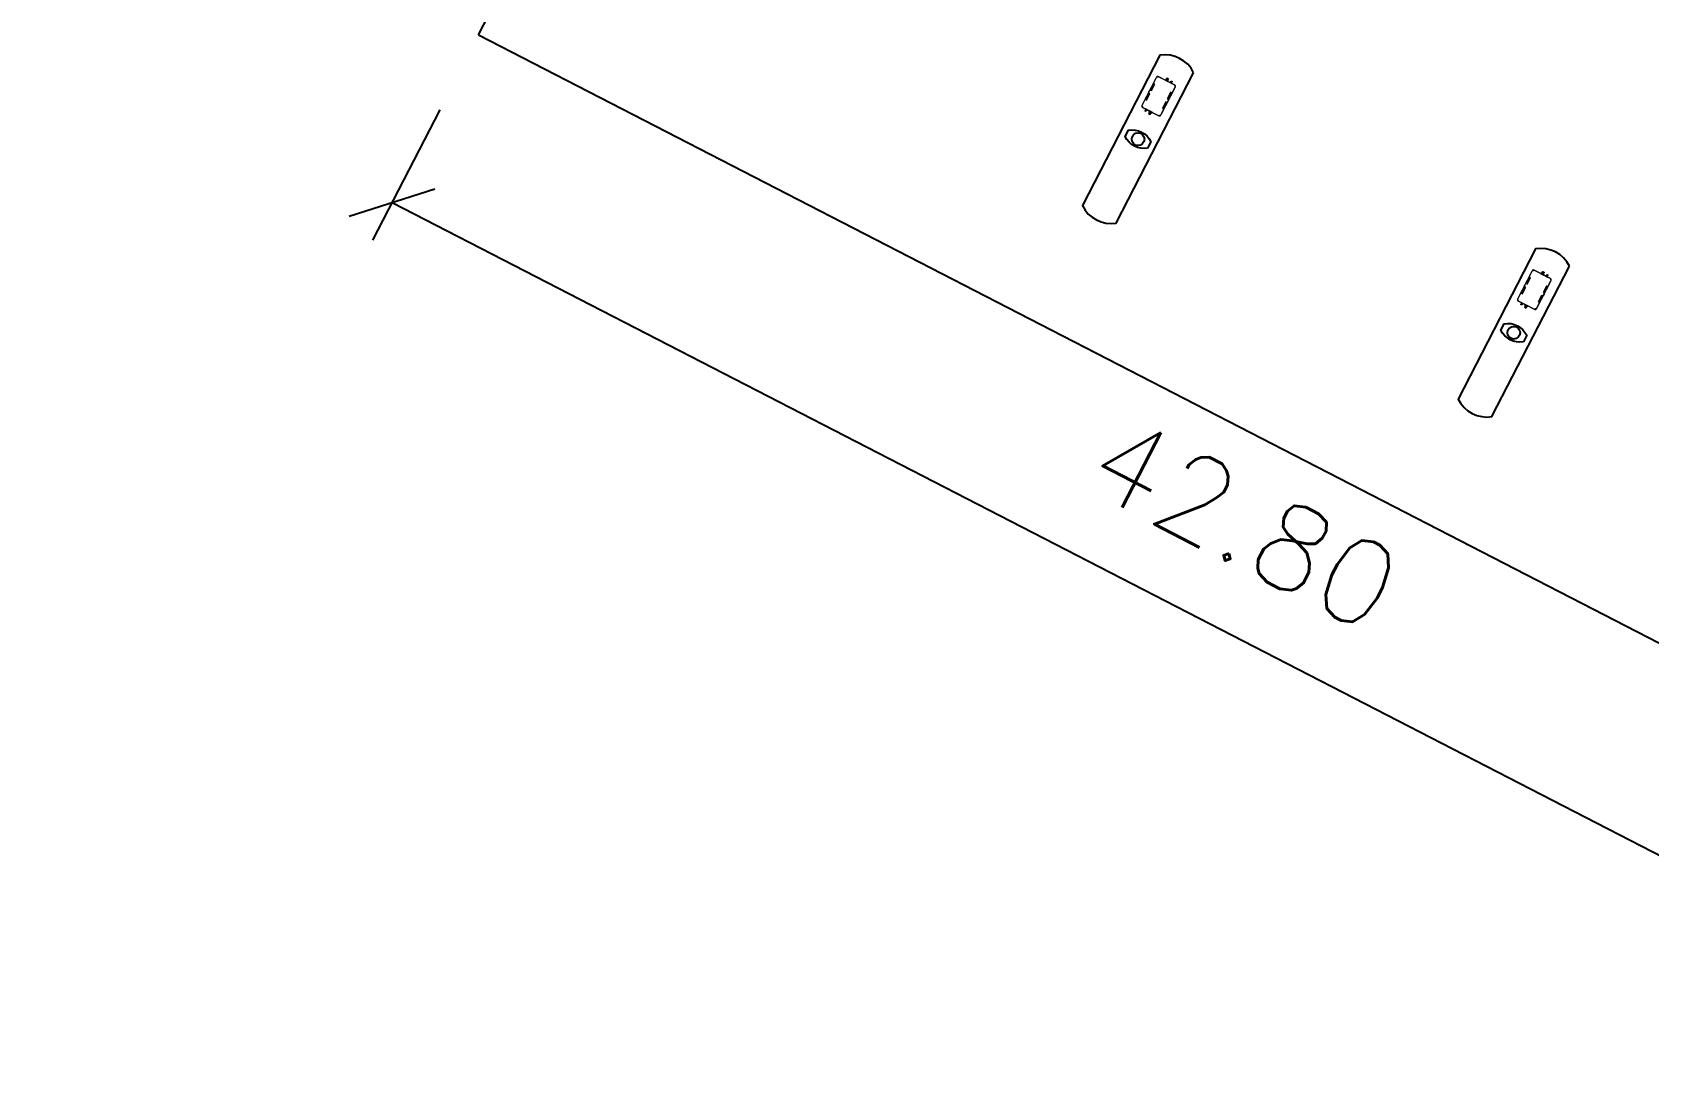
# Model space of a CAD drawing. Header units: millimetres. Extents: x 272118 to 273910, y 9581933 to 9583029.
# Drawn here: x 272735.68 to 272773.92, y 9582909.13 to 9582934.1 of the extents above; entities that cross this region are included whole.
import ezdxf

# ---------------------------------------------------------------- set-up
doc = ezdxf.new("R2010")
doc.units = ezdxf.units.MM
doc.header["$PDMODE"] = 35
for name, color, linetype in [('ARQ-COTAS', 30, 'Continuous'), ('ARQ-ESTRUTURA', 6, 'Continuous'), ('ARQ-PENA-01', 1, 'Continuous'), ('ARQ-PENA-02', 2, 'Continuous'), ('ARQ-PENA-FINA-CINZA', 8, 'Continuous')]:
    doc.layers.add(name, color=color, linetype=linetype)
doc.styles.add('Romans_Anot', font='romans.shx')
doc.dimstyles.new('Escala 1-100', dxfattribs={"dimscale": 10, "dimtxt": 0.2, "dimasz": 0.15, "dimexe": 0.1, "dimexo": 0.2, "dimgap": 0.15, "dimtad": 1, "dimzin": 4, "dimdsep": 46, "dimtxsty": 'Romans_Anot', "dimblk": 'OBLIQUE', "dimcen": 0.25, "dimclrd": 256, "dimclre": 256, "dimclrt": 2, "dimaunit": 1, "dimadec": 3, "dimazin": 0, "dimtfac": 1, "dimtix": 1, "dimtmove": 2, "dimatfit": 3, "dimfxl": 0, "dimlwd": -1, "dimlwe": -1, "dimarcsym": 0})
doc.dimstyles.new('Escala 1-1000', dxfattribs={"dimscale": 15, "dimtxt": 0.2, "dimasz": 0.15, "dimexe": 0.1, "dimexo": 0.2, "dimgap": 0.15, "dimtad": 1, "dimzin": 4, "dimdsep": 46, "dimtxsty": 'Romans_Anot', "dimblk": 'OBLIQUE', "dimcen": 0.25, "dimse1": 1, "dimse2": 1, "dimsd1": 1, "dimsd2": 1, "dimclrd": 256, "dimclre": 256, "dimclrt": 2, "dimaunit": 1, "dimadec": 3, "dimazin": 0, "dimtfac": 1, "dimtix": 1, "dimtmove": 2, "dimatfit": 3, "dimfxl": 0, "dimlwd": -1, "dimlwe": -1, "dimarcsym": 0})

# ---------------------------------------------------------------- blocks, each defined once
blk = doc.blocks.new('BOMBA SUPERIOR')
at = {"layer": 'ARQ-PENA-FINA-CINZA', "lineweight": 5}
for p, q in [((807.347, 416.101), (807.346, 416.098)), ((807.346, 416.098), (807.346, 416.094)), ((807.346, 416.094), (807.346, 415.654)), ((807.346, 416.083), (807.346, 416.084)), ((807.346, 416.084), (807.348, 416.084)), ((807.347, 416.083), (807.346, 416.083)), ((807.348, 416.105), (807.347, 416.103)), ((807.347, 416.103), (807.347, 416.102)), ((807.347, 416.102), (807.347, 416.101)), ((807.349, 416.108), (807.348, 416.105)), ((807.348, 416.084), (807.348, 415.664)), ((807.35, 416.109), (807.349, 416.108)), ((807.351, 416.11), (807.35, 416.109)), ((807.353, 416.112), (807.351, 416.11)), ((807.354, 416.114), (807.353, 416.112)), ((807.355, 416.115), (807.354, 416.114)), ((807.356, 416.116), (807.355, 416.115)), ((807.358, 416.118), (807.356, 416.116)), ((807.36, 416.119), (807.358, 416.118)), ((807.361, 416.12), (807.36, 416.119)), ((807.361, 416.109), (807.36, 416.107)), ((807.36, 416.107), (807.361, 416.104)), ((807.362, 416.12), (807.361, 416.12)), ((807.363, 416.11), (807.361, 416.109)), ((807.361, 416.106), (807.361, 416.107)), ((807.361, 416.107), (807.363, 416.107)), ((807.361, 416.106), (807.361, 416.107)), ((807.363, 416.106), (807.361, 416.106)), ((807.361, 416.104), (807.363, 416.103)), ((807.364, 416.122), (807.362, 416.12)), ((807.365, 416.109), (807.363, 416.11)), ((807.364, 416.109), (807.363, 416.109)), ((807.363, 416.109), (807.363, 416.109)), ((807.363, 416.107), (807.363, 416.109)), ((807.363, 416.109), (807.364, 416.109)), ((807.363, 416.105), (807.363, 416.106)), ((807.363, 416.105), (807.363, 416.105)), ((807.363, 416.105), (807.364, 416.105)), ((807.364, 416.105), (807.363, 416.105)), ((807.363, 416.103), (807.365, 416.104)), ((807.367, 416.123), (807.364, 416.122)), ((807.364, 416.109), (807.364, 416.109)), ((807.364, 416.109), (807.364, 416.107)), ((807.364, 416.107), (807.365, 416.107)), ((807.365, 416.106), (807.364, 416.106)), ((807.364, 416.106), (807.364, 416.105)), ((807.364, 416.105), (807.364, 416.105)), ((807.367, 416.107), (807.365, 416.109)), ((807.365, 416.104), (807.367, 416.107)), ((807.365, 416.107), (807.365, 416.106)), ((807.365, 416.107), (807.365, 416.106)), ((807.368, 416.123), (807.367, 416.123)), ((807.372, 416.123), (807.368, 416.123)), ((807.375, 416.124), (807.372, 416.123)), ((807.376, 416.124), (807.375, 416.124)), ((807.386, 416.124), (807.376, 416.124)), ((807.386, 416.122), (808.126, 416.122)), ((807.387, 416.124), (808.125, 416.124)), ((807.715, 416.107), (807.543, 416.107)), ((807.543, 416.107), (807.543, 416.084)), ((807.543, 416.084), (807.715, 416.084)), ((807.715, 416.084), (807.715, 416.107)), ((807.742, 416.125), (807.745, 416.128)), ((807.742, 416.124), (807.745, 416.127)), ((807.743, 416.125), (807.742, 416.125)), ((807.742, 416.125), (807.742, 416.124)), ((807.745, 416.128), (807.767, 416.128)), ((807.745, 416.127), (807.767, 416.127)), ((807.767, 416.128), (807.77, 416.125)), ((807.767, 416.127), (807.77, 416.124)), ((807.77, 416.125), (807.769, 416.125)), ((807.77, 416.124), (807.77, 416.125)), ((807.968, 416.107), (807.797, 416.107)), ((807.797, 416.107), (807.797, 416.084)), ((807.797, 416.084), (807.968, 416.084)), ((807.968, 416.084), (807.968, 416.107)), ((808.136, 416.124), (808.126, 416.124)), ((808.137, 416.124), (808.136, 416.124)), ((808.14, 416.123), (808.137, 416.124)), ((808.143, 416.123), (808.14, 416.123)), ((808.144, 416.123), (808.143, 416.123)), ((808.147, 416.122), (808.144, 416.123)), ((808.146, 416.109), (808.145, 416.107)), ((808.145, 416.107), (808.146, 416.104)), ((808.149, 416.11), (808.146, 416.109)), ((808.146, 416.104), (808.149, 416.103)), ((808.15, 416.12), (808.147, 416.122)), ((808.148, 416.107), (808.147, 416.107)), ((808.147, 416.107), (808.147, 416.106)), ((808.147, 416.106), (808.147, 416.107)), ((808.147, 416.106), (808.148, 416.106)), ((808.149, 416.109), (808.148, 416.109)), ((808.148, 416.109), (808.148, 416.109)), ((808.148, 416.109), (808.148, 416.107)), ((808.148, 416.109), (808.149, 416.109)), ((808.148, 416.106), (808.148, 416.105)), ((808.148, 416.105), (808.148, 416.105)), ((808.148, 416.105), (808.149, 416.105)), ((808.149, 416.105), (808.148, 416.105)), ((808.151, 416.109), (808.149, 416.11)), ((808.15, 416.109), (808.149, 416.109)), ((808.149, 416.109), (808.149, 416.107)), ((808.149, 416.107), (808.15, 416.107)), ((808.15, 416.106), (808.149, 416.106)), ((808.149, 416.106), (808.149, 416.105)), ((808.149, 416.105), (808.15, 416.105)), ((808.149, 416.103), (808.151, 416.104)), ((808.151, 416.12), (808.15, 416.12)), ((808.15, 416.106), (808.15, 416.107)), ((808.15, 416.107), (808.15, 416.106)), ((808.152, 416.119), (808.151, 416.12)), ((808.152, 416.107), (808.151, 416.109)), ((808.151, 416.104), (808.152, 416.107)), ((808.154, 416.118), (808.152, 416.119)), ((808.156, 416.116), (808.154, 416.118)), ((808.157, 416.115), (808.156, 416.116)), ((808.158, 416.114), (808.157, 416.115)), ((808.159, 416.112), (808.158, 416.114)), ((808.161, 416.11), (808.159, 416.112)), ((808.162, 416.109), (808.161, 416.11)), ((808.162, 416.108), (808.162, 416.109)), ((808.163, 416.105), (808.162, 416.108)), ((808.164, 416.103), (808.163, 416.105)), ((808.165, 416.102), (808.164, 416.103)), ((808.164, 415.664), (808.164, 416.084)), ((808.164, 416.084), (808.166, 416.084)), ((808.165, 416.101), (808.165, 416.102)), ((808.165, 416.098), (808.165, 416.101)), ((808.165, 416.095), (808.165, 416.098)), ((808.166, 416.094), (808.165, 416.095)), ((808.165, 416.084), (808.165, 416.083)), ((808.165, 416.083), (808.166, 416.083)), ((808.166, 415.654), (808.166, 416.094)), ((807.283, 415.897), (807.282, 415.896)), ((807.282, 415.896), (807.282, 415.852)), ((807.283, 415.895), (807.282, 415.896)), ((807.282, 415.876), (807.283, 415.877)), ((807.282, 415.872), (807.283, 415.87)), ((807.282, 415.852), (807.283, 415.853)), ((807.282, 415.852), (807.283, 415.851)), ((807.32, 415.895), (807.283, 415.897)), ((807.283, 415.897), (807.283, 415.897)), ((807.32, 415.893), (807.283, 415.895)), ((807.283, 415.895), (807.283, 415.895)), ((807.283, 415.877), (807.283, 415.877)), ((807.283, 415.877), (807.31, 415.877)), ((807.283, 415.87), (807.283, 415.87)), ((807.283, 415.87), (807.31, 415.87)), ((807.283, 415.853), (807.32, 415.855)), ((807.283, 415.853), (807.283, 415.853)), ((807.283, 415.851), (807.32, 415.852)), ((807.283, 415.851), (807.283, 415.851)), ((807.295, 415.988), (807.296, 415.994)), ((807.296, 415.982), (807.295, 415.988)), ((807.295, 415.874), (807.295, 415.875)), ((807.295, 415.875), (807.311, 415.875)), ((807.295, 415.873), (807.295, 415.874)), ((807.311, 415.873), (807.295, 415.873)), ((807.295, 415.873), (807.295, 415.873)), ((807.295, 415.873), (807.295, 415.873)), ((807.296, 415.994), (807.3, 415.998)), ((807.3, 415.978), (807.296, 415.982)), ((807.3, 415.998), (807.304, 416.002)), ((807.304, 415.974), (807.3, 415.978)), ((807.304, 416.002), (807.31, 416.003)), ((807.31, 415.973), (807.304, 415.974)), ((807.31, 416.003), (807.327, 416.003)), ((807.327, 415.973), (807.31, 415.973)), ((807.321, 415.88), (807.312, 415.879)), ((807.312, 415.879), (807.312, 415.869)), ((807.312, 415.869), (807.312, 415.879)), ((807.312, 415.878), (807.312, 415.878)), ((807.312, 415.878), (807.312, 415.877)), ((807.312, 415.875), (807.312, 415.874)), ((807.312, 415.873), (807.312, 415.873)), ((807.312, 415.87), (807.312, 415.87)), ((807.312, 415.87), (807.312, 415.869)), ((807.312, 415.869), (807.313, 415.869)), ((807.321, 415.867), (807.312, 415.869)), ((807.321, 415.907), (807.32, 415.906)), ((807.32, 415.906), (807.321, 415.906)), ((807.32, 415.906), (807.32, 415.89)), ((807.32, 415.904), (807.32, 415.903)), ((807.321, 415.903), (807.32, 415.903)), ((807.32, 415.903), (807.321, 415.903)), ((807.321, 415.895), (807.32, 415.895)), ((807.32, 415.895), (807.321, 415.895)), ((807.32, 415.89), (807.321, 415.89)), ((807.321, 415.859), (807.32, 415.859)), ((807.32, 415.859), (807.32, 415.842)), ((807.32, 415.852), (807.32, 415.853)), ((807.32, 415.853), (807.321, 415.853)), ((807.321, 415.852), (807.32, 415.852)), ((807.321, 415.845), (807.32, 415.844)), ((807.32, 415.844), (807.321, 415.844)), ((807.32, 415.842), (807.32, 415.841)), ((807.32, 415.841), (807.321, 415.841)), ((807.323, 415.907), (807.321, 415.907)), ((807.321, 415.907), (807.321, 415.907)), ((807.321, 415.903), (807.321, 415.903)), ((807.321, 415.899), (807.322, 415.901)), ((807.321, 415.897), (807.321, 415.899)), ((807.321, 415.892), (807.321, 415.897)), ((807.321, 415.896), (807.321, 415.895)), ((807.321, 415.856), (807.321, 415.892)), ((807.321, 415.851), (807.321, 415.856)), ((807.321, 415.848), (807.321, 415.851)), ((807.322, 415.846), (807.321, 415.848)), ((807.321, 415.841), (807.321, 415.84)), ((807.321, 415.84), (807.322, 415.84)), ((807.322, 415.907), (807.342, 415.907)), ((807.322, 415.903), (807.323, 415.905)), ((807.322, 415.901), (807.322, 415.903)), ((807.322, 415.844), (807.322, 415.846)), ((807.323, 415.843), (807.322, 415.844)), ((807.342, 415.84), (807.322, 415.84)), ((807.322, 415.84), (807.323, 415.84)), ((807.323, 415.905), (807.324, 415.906)), ((807.323, 415.905), (807.323, 415.905)), ((807.323, 415.842), (807.323, 415.843)), ((807.324, 415.842), (807.323, 415.842)), ((807.324, 415.906), (807.342, 415.906)), ((807.342, 415.841), (807.324, 415.842)), ((807.327, 416.013), (807.327, 415.964)), ((807.346, 416.013), (807.327, 416.013)), ((807.327, 415.964), (807.346, 415.964)), ((807.346, 415.91), (807.338, 415.91)), ((807.338, 415.91), (807.338, 415.837)), ((807.338, 415.837), (807.346, 415.837)), ((807.343, 415.909), (807.342, 415.908)), ((807.342, 415.908), (807.342, 415.839)), ((807.342, 415.907), (807.342, 415.907)), ((807.342, 415.907), (807.342, 415.907)), ((807.342, 415.906), (807.342, 415.907)), ((807.342, 415.906), (807.342, 415.906)), ((807.342, 415.841), (807.342, 415.841)), ((807.342, 415.84), (807.342, 415.84)), ((807.342, 415.839), (807.342, 415.839)), ((807.342, 415.839), (807.343, 415.839)), ((807.344, 415.909), (807.343, 415.909)), ((807.343, 415.839), (807.344, 415.839)), ((807.344, 415.839), (807.344, 415.909)), ((807.344, 415.909), (807.346, 415.909)), ((807.344, 415.839), (807.346, 415.839)), ((807.346, 415.964), (807.346, 416.013)), ((807.346, 415.822), (807.346, 415.925)), ((807.346, 415.837), (807.346, 415.91)), ((807.346, 415.839), (807.346, 415.909)), ((807.346, 415.909), (807.346, 415.839)), ((807.346, 415.839), (807.346, 415.839)), ((807.346, 415.664), (807.346, 415.665)), ((807.346, 415.665), (807.347, 415.665)), ((807.348, 415.664), (807.346, 415.664)), ((807.716, 415.663), (807.544, 415.663)), ((807.544, 415.663), (807.544, 415.64)), ((807.716, 415.64), (807.716, 415.663)), ((807.968, 415.663), (807.796, 415.663)), ((807.796, 415.663), (807.796, 415.64)), ((807.968, 415.64), (807.968, 415.663)), ((808.166, 415.664), (808.164, 415.664)), ((808.166, 415.665), (808.165, 415.665)), ((808.165, 415.665), (808.165, 415.664)), ((808.166, 415.822), (808.166, 415.925)), ((808.166, 415.837), (808.166, 415.91)), ((808.166, 415.91), (808.173, 415.91)), ((808.166, 415.839), (808.166, 415.909)), ((808.166, 415.909), (808.166, 415.839)), ((808.167, 415.909), (808.166, 415.909)), ((808.167, 415.839), (808.166, 415.839)), ((808.166, 415.839), (808.166, 415.839)), ((808.173, 415.837), (808.166, 415.837)), ((808.184, 415.784), (808.166, 415.784)), ((808.166, 415.784), (808.166, 415.734)), ((808.166, 415.734), (808.184, 415.734)), ((808.167, 415.909), (808.168, 415.909)), ((808.167, 415.839), (808.167, 415.909)), ((808.168, 415.839), (808.167, 415.839)), ((808.168, 415.909), (808.169, 415.908)), ((808.169, 415.839), (808.168, 415.839)), ((808.169, 415.908), (808.169, 415.839)), ((808.17, 415.907), (808.169, 415.907)), ((808.169, 415.906), (808.169, 415.907)), ((808.17, 415.906), (808.169, 415.906)), ((808.169, 415.841), (808.17, 415.841)), ((808.169, 415.84), (808.17, 415.84)), ((808.169, 415.839), (808.169, 415.839)), ((808.19, 415.907), (808.17, 415.907)), ((808.17, 415.907), (808.17, 415.907)), ((808.188, 415.906), (808.17, 415.906)), ((808.17, 415.841), (808.188, 415.842)), ((808.17, 415.84), (808.19, 415.84)), ((808.173, 415.91), (808.173, 415.837)), ((808.184, 415.734), (808.184, 415.784)), ((808.184, 415.774), (808.201, 415.774)), ((808.201, 415.745), (808.184, 415.745)), ((808.188, 415.907), (808.19, 415.907)), ((808.188, 415.905), (808.188, 415.906)), ((808.189, 415.905), (808.188, 415.905)), ((808.188, 415.842), (808.189, 415.843)), ((808.188, 415.842), (808.188, 415.842)), ((808.19, 415.84), (808.188, 415.84)), ((808.19, 415.903), (808.189, 415.905)), ((808.189, 415.844), (808.19, 415.846)), ((808.189, 415.843), (808.189, 415.844)), ((808.19, 415.907), (808.191, 415.907)), ((808.19, 415.901), (808.19, 415.903)), ((808.19, 415.899), (808.19, 415.901)), ((808.191, 415.897), (808.19, 415.899)), ((808.19, 415.848), (808.191, 415.851)), ((808.19, 415.846), (808.19, 415.848)), ((808.191, 415.841), (808.19, 415.84)), ((808.19, 415.84), (808.19, 415.84)), ((808.191, 415.907), (808.192, 415.906)), ((808.191, 415.903), (808.192, 415.903)), ((808.192, 415.903), (808.191, 415.903)), ((808.191, 415.892), (808.191, 415.897)), ((808.191, 415.896), (808.191, 415.895)), ((808.191, 415.895), (808.192, 415.895)), ((808.191, 415.856), (808.191, 415.892)), ((808.192, 415.89), (808.191, 415.89)), ((808.191, 415.88), (808.199, 415.879)), ((808.191, 415.867), (808.199, 415.869)), ((808.191, 415.859), (808.192, 415.859)), ((808.191, 415.851), (808.191, 415.856)), ((808.191, 415.852), (808.192, 415.852)), ((808.191, 415.845), (808.192, 415.844)), ((808.192, 415.841), (808.191, 415.841)), ((808.192, 415.906), (808.192, 415.906)), ((808.192, 415.906), (808.192, 415.89)), ((808.192, 415.904), (808.192, 415.903)), ((808.192, 415.903), (808.192, 415.903)), ((808.192, 415.895), (808.228, 415.897)), ((808.192, 415.893), (808.228, 415.895)), ((808.192, 415.895), (808.192, 415.895)), ((808.192, 415.859), (808.192, 415.842)), ((808.228, 415.853), (808.192, 415.855)), ((808.192, 415.852), (808.192, 415.853)), ((808.192, 415.853), (808.192, 415.853)), ((808.192, 415.852), (808.228, 415.851)), ((808.192, 415.844), (808.192, 415.844)), ((808.192, 415.842), (808.192, 415.841)), ((808.199, 415.879), (808.199, 415.869)), ((808.199, 415.869), (808.199, 415.879)), ((808.2, 415.878), (808.199, 415.877)), ((808.199, 415.877), (808.199, 415.877)), ((808.199, 415.875), (808.2, 415.874)), ((808.2, 415.873), (808.199, 415.873)), ((808.199, 415.873), (808.199, 415.873)), ((808.199, 415.87), (808.199, 415.87)), ((808.199, 415.87), (808.2, 415.87)), ((808.199, 415.869), (808.2, 415.869)), ((808.2, 415.878), (808.2, 415.878)), ((808.216, 415.875), (808.2, 415.875)), ((808.2, 415.873), (808.216, 415.873)), ((808.2, 415.87), (808.2, 415.869)), ((808.228, 415.877), (808.201, 415.877)), ((808.228, 415.87), (808.201, 415.87)), ((808.201, 415.774), (808.207, 415.773)), ((808.207, 415.746), (808.201, 415.745)), ((808.207, 415.773), (808.212, 415.77)), ((808.212, 415.749), (808.207, 415.746)), ((808.212, 415.77), (808.215, 415.765)), ((808.215, 415.754), (808.212, 415.749)), ((808.215, 415.765), (808.216, 415.76)), ((808.216, 415.76), (808.215, 415.754)), ((808.217, 415.874), (808.216, 415.875)), ((808.216, 415.873), (808.216, 415.873)), ((808.216, 415.873), (808.217, 415.873)), ((808.217, 415.873), (808.217, 415.874)), ((808.228, 415.897), (808.229, 415.897)), ((808.228, 415.895), (808.229, 415.895)), ((808.229, 415.877), (808.228, 415.877)), ((808.229, 415.87), (808.228, 415.87)), ((808.229, 415.853), (808.228, 415.853)), ((808.228, 415.851), (808.229, 415.851)), ((808.229, 415.897), (808.23, 415.896)), ((808.229, 415.895), (808.23, 415.896)), ((808.23, 415.876), (808.229, 415.877)), ((808.23, 415.872), (808.229, 415.87)), ((808.23, 415.852), (808.229, 415.853)), ((808.229, 415.851), (808.23, 415.852)), ((808.23, 415.896), (808.23, 415.852)), ((807.346, 415.654), (807.346, 415.651)), ((807.346, 415.651), (807.347, 415.647)), ((807.347, 415.647), (807.347, 415.646)), ((807.347, 415.646), (807.348, 415.642)), ((807.348, 415.642), (807.35, 415.639)), ((807.35, 415.639), (807.351, 415.638)), ((807.351, 415.638), (807.353, 415.634)), ((807.353, 415.634), (807.355, 415.632)), ((807.355, 415.632), (807.357, 415.631)), ((807.358, 415.643), (807.357, 415.641)), ((807.357, 415.641), (807.358, 415.639)), ((807.357, 415.631), (807.36, 415.628)), ((807.36, 415.645), (807.358, 415.641)), ((807.36, 415.645), (807.358, 415.643)), ((807.358, 415.641), (807.36, 415.637)), ((807.358, 415.639), (807.36, 415.637)), ((807.361, 415.646), (807.36, 415.645)), ((807.363, 415.646), (807.36, 415.645)), ((807.361, 415.643), (807.36, 415.641)), ((807.36, 415.641), (807.361, 415.638)), ((807.36, 415.637), (807.361, 415.636)), ((807.36, 415.637), (807.363, 415.635)), ((807.36, 415.628), (807.361, 415.627)), ((807.363, 415.646), (807.361, 415.646)), ((807.363, 415.645), (807.361, 415.643)), ((807.361, 415.64), (807.361, 415.641)), ((807.361, 415.641), (807.363, 415.641)), ((807.361, 415.64), (807.361, 415.641)), ((807.363, 415.64), (807.361, 415.64)), ((807.361, 415.638), (807.363, 415.637)), ((807.361, 415.636), (807.363, 415.635)), ((807.361, 415.627), (807.364, 415.626)), ((807.367, 415.645), (807.363, 415.646)), ((807.367, 415.645), (807.363, 415.646)), ((807.365, 415.643), (807.363, 415.645)), ((807.363, 415.641), (807.363, 415.643)), ((807.363, 415.643), (807.364, 415.643)), ((807.364, 415.642), (807.363, 415.642)), ((807.363, 415.642), (807.363, 415.642)), ((807.363, 415.639), (807.363, 415.64)), ((807.363, 415.639), (807.363, 415.639)), ((807.363, 415.639), (807.364, 415.639)), ((807.364, 415.639), (807.363, 415.639)), ((807.363, 415.637), (807.365, 415.638)), ((807.363, 415.635), (807.367, 415.637)), ((807.363, 415.635), (807.367, 415.637)), ((807.364, 415.643), (807.364, 415.641)), ((807.364, 415.642), (807.364, 415.642)), ((807.364, 415.641), (807.365, 415.641)), ((807.365, 415.64), (807.364, 415.64)), ((807.364, 415.64), (807.364, 415.639)), ((807.364, 415.639), (807.364, 415.639)), ((807.364, 415.626), (807.368, 415.625)), ((807.367, 415.641), (807.365, 415.643)), ((807.365, 415.638), (807.367, 415.641)), ((807.365, 415.641), (807.365, 415.64)), ((807.365, 415.641), (807.365, 415.64)), ((807.368, 415.641), (807.367, 415.645)), ((807.368, 415.643), (807.367, 415.645)), ((807.367, 415.637), (807.368, 415.641)), ((807.367, 415.637), (807.368, 415.639)), ((807.369, 415.641), (807.368, 415.643)), ((807.368, 415.639), (807.369, 415.641)), ((807.368, 415.625), (807.369, 415.625)), ((807.369, 415.625), (807.374, 415.624)), ((807.374, 415.624), (807.376, 415.624)), ((807.376, 415.624), (807.386, 415.624)), ((807.386, 415.624), (807.386, 415.626)), ((807.386, 415.626), (808.126, 415.626)), ((807.386, 415.624), (807.387, 415.624)), ((807.387, 415.624), (807.386, 415.624)), ((808.125, 415.624), (807.387, 415.624)), ((807.387, 415.624), (807.388, 415.624)), ((807.544, 415.64), (807.716, 415.64)), ((807.742, 415.623), (807.742, 415.624)), ((807.742, 415.624), (807.745, 415.62)), ((807.745, 415.619), (807.742, 415.623)), ((807.742, 415.623), (807.743, 415.623)), ((807.745, 415.62), (807.767, 415.62)), ((807.767, 415.619), (807.745, 415.619)), ((807.767, 415.62), (807.77, 415.624)), ((807.77, 415.623), (807.767, 415.619)), ((807.77, 415.623), (807.769, 415.623)), ((807.77, 415.624), (807.77, 415.623)), ((807.796, 415.64), (807.968, 415.64)), ((808.125, 415.624), (808.125, 415.624)), ((808.125, 415.624), (808.136, 415.624)), ((808.126, 415.624), (808.125, 415.624)), ((808.126, 415.626), (808.126, 415.624)), ((808.136, 415.624), (808.138, 415.624)), ((808.138, 415.624), (808.142, 415.625)), ((808.142, 415.625), (808.144, 415.625)), ((808.145, 415.645), (808.143, 415.641)), ((808.145, 415.645), (808.143, 415.643)), ((808.143, 415.643), (808.143, 415.641)), ((808.143, 415.641), (808.145, 415.637)), ((808.143, 415.641), (808.143, 415.639)), ((808.143, 415.639), (808.145, 415.637)), ((808.147, 415.646), (808.144, 415.646)), ((808.144, 415.646), (808.144, 415.641)), ((808.144, 415.641), (808.147, 415.641)), ((808.144, 415.625), (808.147, 415.626)), ((808.146, 415.646), (808.145, 415.645)), ((808.149, 415.646), (808.145, 415.645)), ((808.146, 415.643), (808.145, 415.641)), ((808.145, 415.641), (808.146, 415.638)), ((808.145, 415.637), (808.146, 415.636)), ((808.145, 415.637), (808.149, 415.635)), ((808.149, 415.646), (808.146, 415.646)), ((808.149, 415.645), (808.146, 415.643)), ((808.146, 415.638), (808.149, 415.637)), ((808.146, 415.636), (808.149, 415.635)), ((808.147, 415.641), (808.147, 415.646)), ((808.147, 415.641), (808.147, 415.64)), ((808.147, 415.64), (808.147, 415.641)), ((808.147, 415.641), (808.148, 415.641)), ((808.147, 415.64), (808.148, 415.64)), ((808.147, 415.626), (808.15, 415.627)), ((808.148, 415.641), (808.148, 415.643)), ((808.148, 415.643), (808.149, 415.643)), ((808.149, 415.642), (808.148, 415.642)), ((808.148, 415.642), (808.148, 415.642)), ((808.148, 415.64), (808.148, 415.639)), ((808.148, 415.639), (808.148, 415.639)), ((808.148, 415.639), (808.149, 415.639)), ((808.149, 415.639), (808.148, 415.639)), ((808.152, 415.645), (808.149, 415.646)), ((808.152, 415.645), (808.149, 415.646)), ((808.151, 415.643), (808.149, 415.645)), ((808.149, 415.643), (808.149, 415.641)), ((808.15, 415.642), (808.149, 415.642)), ((808.149, 415.641), (808.15, 415.641)), ((808.15, 415.64), (808.149, 415.64)), ((808.149, 415.64), (808.149, 415.639)), ((808.149, 415.639), (808.15, 415.639)), ((808.149, 415.637), (808.151, 415.638)), ((808.149, 415.635), (808.152, 415.637)), ((808.149, 415.635), (808.152, 415.637)), ((808.15, 415.64), (808.15, 415.641)), ((808.15, 415.641), (808.15, 415.64)), ((808.15, 415.627), (808.152, 415.628)), ((808.152, 415.641), (808.151, 415.643)), ((808.151, 415.638), (808.152, 415.641)), ((808.154, 415.641), (808.152, 415.645)), ((808.154, 415.643), (808.152, 415.645)), ((808.152, 415.637), (808.154, 415.641)), ((808.152, 415.637), (808.154, 415.639)), ((808.152, 415.628), (808.155, 415.631)), ((808.154, 415.641), (808.154, 415.643)), ((808.154, 415.639), (808.154, 415.641)), ((808.155, 415.631), (808.157, 415.632)), ((808.157, 415.632), (808.158, 415.634)), ((808.158, 415.634), (808.161, 415.638)), ((808.161, 415.638), (808.162, 415.639)), ((808.162, 415.639), (808.163, 415.642)), ((808.163, 415.642), (808.165, 415.646)), ((808.165, 415.651), (808.166, 415.654)), ((808.165, 415.647), (808.165, 415.651)), ((808.165, 415.646), (808.165, 415.647))]:
    blk.add_line(p, q, dxfattribs=at)
for centre, radius in [((807.363, 416.107), 0.00513), ((807.363, 416.107), 0.00546), ((808.148, 416.107), 0.00513), ((808.149, 416.107), 0.00546)]:
    blk.add_circle(centre, radius, dxfattribs=at)
blk = doc.blocks.new('*D59')
at = {"layer": 'Defpoints', "color": 0, "transparency": 16777216}
for p in [(272759.858, 9582986.835), (272765.568, 9582980.369), (272684.902, 9582920.64)]:
    blk.add_point(p, dxfattribs=at)
at = {"layer": 'ARQ-COTAS', "color": 2, "transparency": 16777216, "insert": (272725.608, 9582950.082), "char_height": 3, "attachment_point": 5, "rotation": 41.4483, "style": 'Romans_Anot'}
blk.add_mtext('100.00', dxfattribs=at)
blk = doc.blocks.new('_Oblique')
at = {"color": 0, "linetype": 'ByBlock', "lineweight": -2}
blk.add_line((-0.5, -0.5), (0.5, 0.5), dxfattribs=at)
blk = doc.blocks.new('*D60')
at = {"layer": 'Defpoints', "color": 0, "transparency": 16777216}
for p in [(272684.902, 9582920.64), (272773.798, 9582874.841), (272773.798, 9582874.841)]:
    blk.add_point(p, dxfattribs=at)
at = {"layer": 'ARQ-COTAS', "color": 2, "transparency": 16777216, "insert": (272729.84, 9582902.302), "char_height": 3, "attachment_point": 5, "rotation": 332.7421, "style": 'Romans_Anot'}
blk.add_mtext('100.00', dxfattribs=at)
blk = doc.blocks.new('*D61')
at = {"layer": 'Defpoints', "color": 0, "transparency": 16777216}
for p in [(272848.753, 9582941.035), (272848.753, 9582941.035), (272773.798, 9582874.841)]:
    blk.add_point(p, dxfattribs=at)
at = {"layer": 'ARQ-COTAS', "color": 2, "transparency": 16777216, "insert": (272808.793, 9582910.749), "char_height": 3, "attachment_point": 5, "rotation": 41.4483, "style": 'Romans_Anot'}
blk.add_mtext('100.00', dxfattribs=at)
blk = doc.blocks.new('*D64')
at = {"layer": 'ARQ-COTAS', "transparency": 16777216}
for p, q in [((272745.319, 9582932.26), (272743.729, 9582929.175)), ((272782.235, 9582910.462), (272744.187, 9582930.064)), ((272783.492, 9582912.902), (272781.777, 9582909.573))]:
    blk.add_line(p, q, dxfattribs=at)
at = {"layer": 'Defpoints', "color": 0, "transparency": 16777216}
for p in [(272746.235, 9582934.038), (272744.187, 9582930.064), (272784.408, 9582914.68)]:
    blk.add_point(p, dxfattribs=at)
at = {"layer": 'ARQ-COTAS', "transparency": 16777216, "xscale": 1.5, "yscale": 1.5, "zscale": 1.5}
for p, rotation in [((272744.187, 9582930.064), 152.7420631339131), ((272782.235, 9582910.462), 332.7420631339131)]:
    blk.add_blockref('_Oblique', p, dxfattribs=dict(at, rotation=rotation))
at = {"layer": 'ARQ-COTAS', "color": 2, "transparency": 16777216, "insert": (272764.356, 9582922.485), "char_height": 2, "attachment_point": 5, "rotation": 332.7421, "style": 'Romans_Anot'}
blk.add_mtext('42.80', dxfattribs=at)
blk = doc.blocks.new('*D66')
at = {"layer": 'ARQ-COTAS', "transparency": 16777216}
for p, q in [((272786.186, 9582913.764), (272789.612, 9582911.999)), ((272788.723, 9582912.457), (272770.277, 9582876.654)), ((272767.74, 9582877.962), (272771.166, 9582876.196))]:
    blk.add_line(p, q, dxfattribs=at)
at = {"layer": 'Defpoints', "color": 0, "transparency": 16777216}
for p in [(272784.408, 9582914.68), (272765.962, 9582878.878), (272770.277, 9582876.654)]:
    blk.add_point(p, dxfattribs=at)
at = {"layer": 'ARQ-COTAS', "transparency": 16777216, "xscale": 1.5, "yscale": 1.5, "zscale": 1.5}
for p, rotation in [((272788.723, 9582912.457), 62.74206312654631), ((272770.277, 9582876.654), 242.7420631265463)]:
    blk.add_blockref('_Oblique', p, dxfattribs=dict(at, rotation=rotation))
at = {"layer": 'ARQ-COTAS', "color": 2, "transparency": 16777216, "insert": (272777.278, 9582895.701), "char_height": 2, "attachment_point": 5, "rotation": 62.7421, "style": 'Romans_Anot'}
blk.add_mtext('40.28', dxfattribs=at)

msp = doc.modelspace()

# ---------------------------------------------------------------- linework, layer by layer
at = {"layer": 'ARQ-ESTRUTURA', "color": 8}
for points in [[(272762.063, 9582931.354, -0.333333), (272761.53, 9582931.629), (272761.609, 9582931.782, -0.333333), (272762.142, 9582931.507)], [(272770.953, 9582926.774, -0.333333), (272770.42, 9582927.049), (272770.498, 9582927.202, -0.333333), (272771.032, 9582926.927)]]:
    msp.add_lwpolyline(points, format="xyb", close=True, dxfattribs=at)
for centre in [(272761.836, 9582931.568), (272761.836, 9582931.568), (272770.726, 9582926.988), (272770.726, 9582926.988)]:
    msp.add_circle(centre, 0.15, dxfattribs=at)
at = {"layer": 'ARQ-PENA-01', "color": 8}
for q in [(272755.395, 9582951.817), (272774.681, 9582919.382)]:
    msp.add_line((272746.235, 9582934.038), q, dxfattribs=at)
at = {"layer": 'ARQ-PENA-02', "color": 8}
for points in [[(272763.152, 9582933.14, 0.333333), (272762.352, 9582933.552), (272760.52, 9582929.996, 0.333333), (272761.32, 9582929.584)], [(272772.042, 9582928.56, 0.333333), (272771.242, 9582928.972), (272769.41, 9582925.417, 0.333333), (272770.21, 9582925.004)]]:
    msp.add_lwpolyline(points, format="xyb", close=True, dxfattribs=at)

# ---------------------------------------------------------------- block references
at = {"color": 8, "rotation": 62.74206312164331}
for p in [(272762.066, 9582024.058), (272770.955, 9582019.478)]:
    msp.add_blockref('BOMBA SUPERIOR', p, dxfattribs=at)

# ---------------------------------------------------------------- dimensions: what is measured, and where the dimension line sits
at = {"layer": 'ARQ-COTAS'}
for p1, p2, distance, picture, middle in [((272684.902, 9582920.64), (272759.858, 9582986.835), -8.626, '*D59', (272725.608, 9582950.082)), ((272773.798, 9582874.841), (272848.753, 9582941.035), 0, '*D61', (272808.793, 9582910.749))]:
    dim = msp.add_aligned_dim(p1=p1, p2=p2, distance=distance, dimstyle='Escala 1-1000', dxfattribs=at)
    dim.commit()
    dim.dimension.update_dxf_attribs({"geometry": picture, "text_midpoint": middle})
for base, p1, p2, angle, picture, middle in [((272744.187, 9582930.064), (272784.408, 9582914.68), (272746.235, 9582934.038), 152.7421, '*D64', (272764.356, 9582922.485)), ((272770.2772, 9582876.6543), (272784.408, 9582914.6801), (272765.9621, 9582878.8775), 242.7421, '*D66', (272777.2777, 9582895.7006))]:
    dim = msp.add_linear_dim(base=base, p1=p1, p2=p2, angle=angle, dimstyle='Escala 1-100', dxfattribs=at)
    dim.commit()
    dim.dimension.update_dxf_attribs({"geometry": picture, "text_midpoint": middle})
dim = msp.add_linear_dim(base=(272773.798, 9582874.841), p1=(272684.902, 9582920.64), p2=(272773.798, 9582874.841), angle=332.7421, dimstyle='Escala 1-1000', dxfattribs=at)
dim.commit()
dim.dimension.update_dxf_attribs({"geometry": '*D60', "text_midpoint": (272729.84, 9582902.302), "dimtype": 161})

doc.saveas('drawing.dxf')
